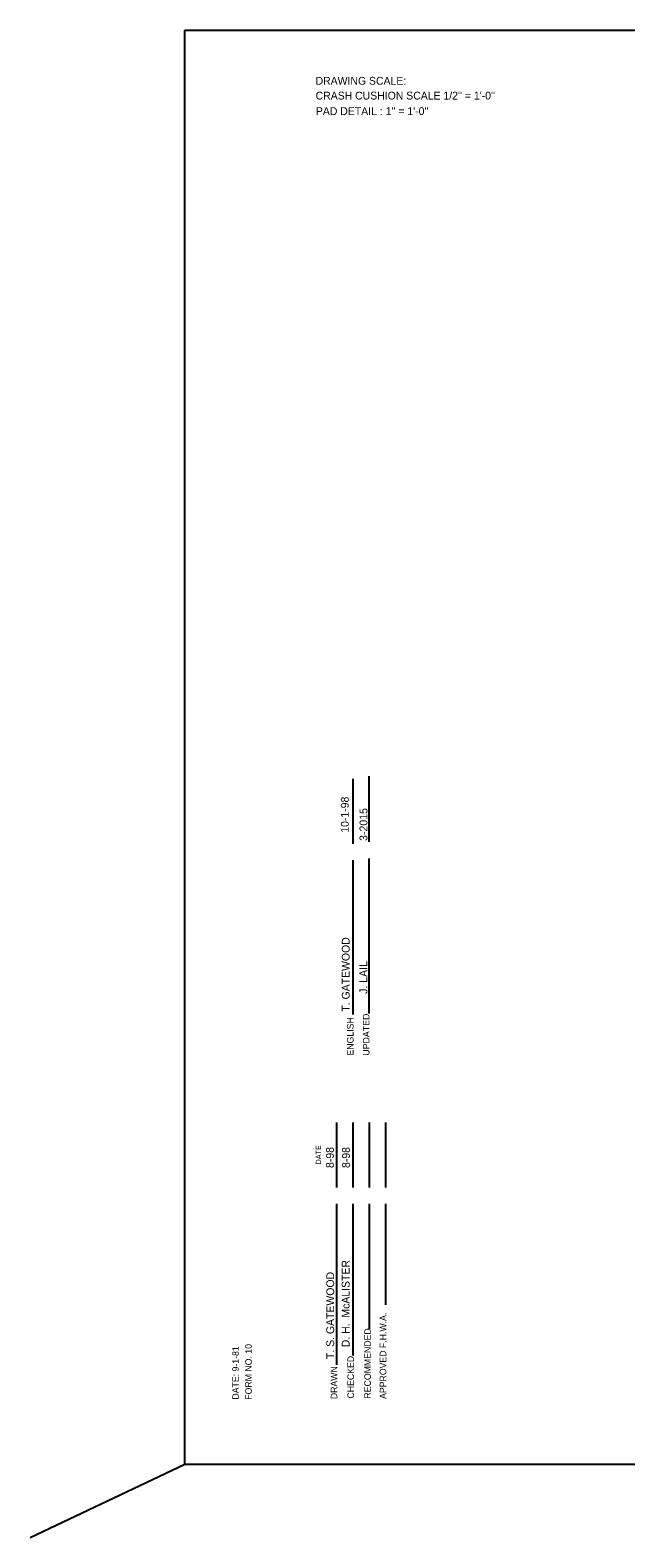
# Model space of a CAD drawing. Extents: x 997.6 to 1036.5, y 998.9 to 1022.7.
# Drawn here: x 997.62 to 1006.77, y 998.88 to 1022 of the extents above; entities that cross this region are included whole.
import ezdxf

# ---------------------------------------------------------------- set-up
doc = ezdxf.new("R2010")
doc.units = 0
for name, color, linetype in [('Level 14', 7, 'Continuous'), ('Level 15', 7, 'Continuous'), ('SB_PL_INFOSTD_PT', 7, 'Continuous')]:
    doc.layers.add(name, color=color, linetype=linetype)

msp = doc.modelspace()

# ---------------------------------------------------------------- linework, layer by layer
at = {"layer": 'Level 14'}
for p, q in [((1000, 1000), (1000, 1022)), ((1000, 1022), (1036, 1022)), ((1000, 1000), (997.624, 998.875)), ((1036, 1000), (1000, 1000))]:
    msp.add_line(p, q, dxfattribs=at)
at = {"layer": 'Level 15'}
for p, q in [((1002.825, 1009.549), (1002.825, 1010.559)), ((1002.581, 1009.519), (1002.581, 1010.519)), ((1002.581, 1006.903), (1002.581, 1009.269)), ((1002.825, 1006.918), (1002.825, 1009.297)), ((1002.331, 1004.248), (1002.331, 1005.248)), ((1002.581, 1004.248), (1002.581, 1005.248)), ((1002.831, 1004.248), (1002.831, 1005.248)), ((1003.081, 1004.248), (1003.081, 1005.248)), ((1002.331, 1001.528), (1002.331, 1003.998)), ((1002.581, 1001.673), (1002.581, 1003.998)), ((1002.831, 1002.081), (1002.831, 1003.998)), ((1003.081, 1002.448), (1003.081, 1003.998))]:
    msp.add_line(p, q, dxfattribs=at)

# ---------------------------------------------------------------- texts
for s, p in [('DRAWING SCALE:', (1002.004, 1021.163)), ("CRASH CUSHION SCALE 1/2'' = 1'-0''", (1002.005, 1020.936)), ("PAD DETAIL : 1'' = 1'-0''", (1002.009, 1020.698))]:
    msp.add_text(s, height=0.12, dxfattribs=at).set_placement(p)
for s, height, p in [('10-1-98', 0.12, (1002.513, 1009.69)), ('3-2015', 0.1212, (1002.8, 1009.564)), ('T. GATEWOOD', 0.12, (1002.527, 1006.946)), ('J. LAIL', 0.1212, (1002.799, 1007.218)), ('UPDATED', 0.101, (1002.831, 1006.27)), ('ENGLISH', 0.1, (1002.587, 1006.273)), ('DATE', 0.08, (1002.088, 1004.602)), ('8-98', 0.12, (1002.284, 1004.548)), ('8-98', 0.12, (1002.531, 1004.548)), ('T. S. GATEWOOD', 0.12, (1002.289, 1001.617)), (' D. H.  McALISTER', 0.12, (1002.526, 1001.754)), ('APPROVED F.H.W.A.', 0.1, (1003.089, 1001.006)), ('RECOMMENDED', 0.1, (1002.852, 1001.012)), ('DATE: 9-1-81', 0.1, (1000.826, 1000.996)), ('FORM NO. 10', 0.1, (1001.025, 1000.994)), ('CHECKED', 0.1, (1002.593, 1001.012)), ('DRAWN', 0.1, (1002.337, 1001.002))]:
    msp.add_text(s, height=height, rotation=90, dxfattribs=at).set_placement(p)
at = {"layer": 'SB_PL_INFOSTD_PT'}
msp.add_text('CELL:SP', height=0.0005, dxfattribs=at).set_placement((1000.001, 999.999))

doc.saveas('drawing.dxf')
